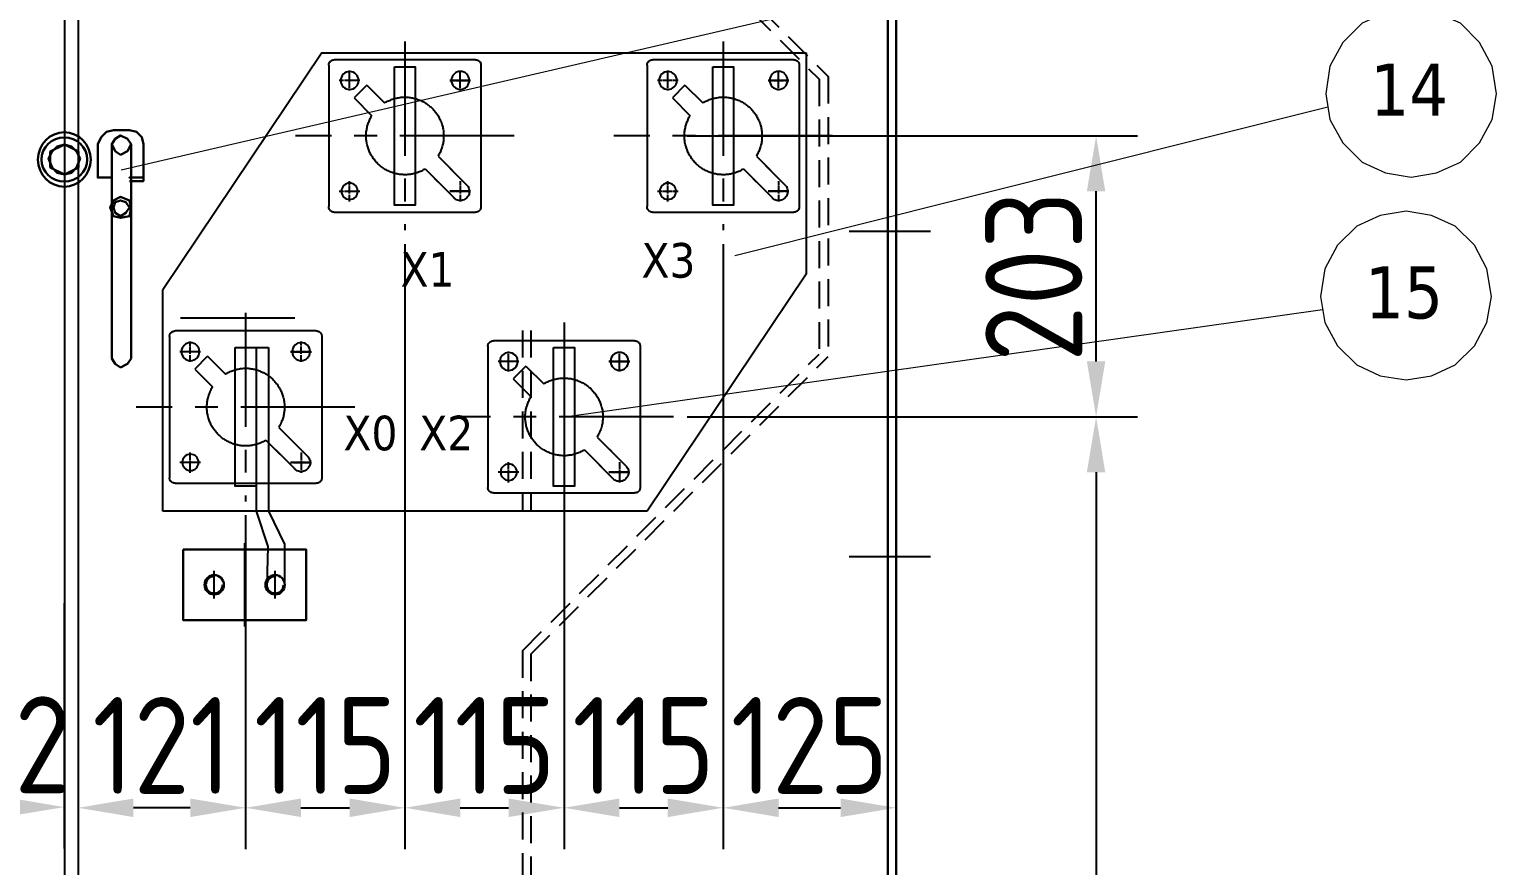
# Model space of a CAD drawing. Header units: millimetres. Extents: x 70841 to 133731, y -170061 to -164340.
# Drawn here: x 118998 to 120058, y -166630 to -166025 of the extents above; entities that cross this region are included whole.
import ezdxf

# ---------------------------------------------------------------- set-up
doc = ezdxf.new("R2010")
doc.units = ezdxf.units.MM
doc.header["$LTSCALE"] = 13
doc.linetypes.add('CENTERX2', pattern=[101.6, 63.5, -12.7, 12.7, -12.7])
doc.linetypes.add('DASHED', pattern=[0.75, 0.5, -0.25])
for name, color, linetype in [('1', 4, 'Continuous'), ('2细线层', 4, 'Continuous'), ('4虚线层', 6, 'DASHED'), ('粗实线', 4, 'Continuous')]:
    doc.layers.add(name, color=color, linetype=linetype)
doc.layers.add('标注、文本', color=3, linetype='Continuous', lineweight=25)
doc.layers.add('铁心', color=3, linetype='Continuous', lineweight=0)
doc.styles.get("Standard").update_dxf_attribs({"font": 'gbenor.shx', "bigfont": 'gbcbig.shx'})
doc.styles.add('Tahoma$001', font='tahoma.ttf', dxfattribs={"height": 2.159784})
doc.dimstyles.new('1-15', dxfattribs={"dimscale": 20, "dimtxt": 3.5, "dimasz": 2, "dimexe": 1.5, "dimexo": 0.5, "dimgap": 0.5, "dimtad": 1, "dimtoh": 1, "dimdec": 1, "dimdsep": 46, "dimtxsty": 'Standard', "dimcen": 2.5, "dimclrd": 3, "dimclre": 3, "dimclrt": 3, "dimadec": 0, "dimazin": 2, "dimtfac": 1, "dimtdec": 1, "dimtmove": 0, "dimatfit": 2, "dimfxl": 1, "dimarcsym": 0})

# ---------------------------------------------------------------- blocks, each defined once
blk = doc.blocks.new('A$C5EF15113')
at = {"layer": '1', "color": 1, "linetype": 'CENTERX2', "lineweight": -3, "ltscale": 0.1}
for p, q in [((79, 136.4), (79, 0)), ((0, 68.2), (158, 68.2))]:
    blk.add_line(p, q, dxfattribs=at)
at = {"layer": '2细线层'}
for points in [[(28, 123.2), (27.4, 123.2), (26.9, 123.1), (26.4, 122.9), (25.9, 122.7), (25.5, 122.4), (25.1, 122), (24.7, 121.6), (24.4, 121.2), (24.3, 120.7), (24.1, 120.2), (24, 119.8), (24, 119.2)], [(24, 119.2), (24, 17.1)], [(28, 123.2), (130, 123.2)], [(134, 119.2), (134, 119.8), (133.9, 120.2), (133.7, 120.7), (133.5, 121.2), (133.2, 121.6), (132.8, 122), (132.4, 122.4), (132, 122.7), (131.5, 122.9), (131, 123.1), (130.6, 123.2), (130, 123.2)], [(134, 119.2), (134, 17.1)], [(32.5, 108.2), (31.5, 108.2)], [(31.6, 108.2), (32.6, 108.2)], [(33, 108.2), (32.7, 108.2)], [(32.8, 108.2), (33.1, 108.2)], [(34.5, 108.2), (33.2, 108.2)], [(33.3, 108.2), (34.6, 108.2)], [(35, 108.2), (34.8, 108.2)], [(34.9, 108.2), (35.1, 108.2)], [(36.5, 108.2), (35.3, 108.2)], [(35.4, 108.2), (36.6, 108.2)], [(37, 108.2), (36.7, 108.2)], [(36.8, 108.2), (37.1, 108.2)], [(37.3, 108.2), (38.6, 108.2)], [(38.5, 108.2), (37.3, 108.2)], [(39, 108.2), (38.8, 108.2)], [(38.9, 108.2), (39.1, 108.2)], [(39, 114.6), (39, 115.5)], [(39, 114.6), (39, 115.5)], [(39, 114.1), (39, 114.3)], [(39, 114.1), (39, 114.3)], [(39, 112.6), (39, 113.8)], [(39, 112.6), (39, 113.8)], [(39, 112.1), (39, 112.3)], [(39, 112.1), (39, 112.3)], [(39, 110.6), (39, 111.9)], [(39, 110.6), (39, 111.9)], [(39, 110.1), (39, 110.3)], [(39, 110.1), (39, 110.3)], [(39, 108.5), (39, 109.8)], [(39, 108.5), (39, 109.8)], [(39, 108.1), (39, 108.4)], [(39, 108.1), (39, 108.4)], [(39, 106.6), (39, 107.9)], [(39, 106.6), (39, 107.9)], [(39, 106.1), (39, 106.3)], [(39, 106.1), (39, 106.3)], [(40.5, 108.2), (39.3, 108.2)], [(39.4, 108.2), (40.6, 108.2)], [(41, 108.2), (40.7, 108.2)], [(40.8, 108.2), (41.1, 108.2)], [(42.5, 108.2), (41.3, 108.2)], [(41.4, 108.2), (42.6, 108.2)], [(43.1, 108.2), (42.8, 108.2)], [(42.9, 108.2), (43.2, 108.2)], [(43.3, 108.2), (44.6, 108.2)], [(44.5, 108.2), (43.3, 108.2)], [(44.8, 108.2), (45.1, 108.2)], [(45, 108.2), (44.8, 108.2)], [(46.4, 108.2), (45.3, 108.2)], [(45.4, 108.2), (46.5, 108.2)], [(111.6, 108.2), (112.6, 108.2)], [(112.9, 108.2), (113.1, 108.2)], [(113.4, 108.2), (114.7, 108.2)], [(114.9, 108.2), (115.2, 108.2)], [(115.5, 108.2), (116.6, 108.2)], [(116.9, 108.2), (117.2, 108.2)], [(117.4, 108.2), (118.7, 108.2)], [(119, 114.6), (119, 115.5)], [(119, 114.1), (119, 114.3)], [(119, 112.5), (119, 113.8)], [(119, 112.1), (119, 112.3)], [(119, 110.6), (119, 111.9)], [(119, 110.1), (119, 110.3)], [(119, 108.5), (119, 109.8)], [(119, 108.1), (119, 108.4)], [(119, 108.2), (119.2, 108.2)], [(119, 106.6), (119, 107.9)], [(119, 106.1), (119, 106.3)], [(119.5, 108.2), (120.6, 108.2)], [(120.9, 108.2), (121.2, 108.2)], [(121.4, 108.2), (122.7, 108.2)], [(123, 108.2), (123.2, 108.2)], [(123.4, 108.2), (124.7, 108.2)], [(124.9, 108.2), (125.2, 108.2)], [(125.4, 108.2), (126.5, 108.2)], [(39, 104.6), (39, 105.8)], [(39, 104.6), (39, 105.8)], [(39, 104.1), (39, 104.4)], [(39, 104.1), (39, 104.4)], [(39, 102.6), (39, 103.9)], [(39, 102.6), (39, 103.9)], [(39, 102.1), (39, 102.3)], [(39, 102.1), (39, 102.3)], [(39, 100.9), (39, 101.8)], [(39, 100.9), (39, 101.8)], [(93.6, 92), (92.9, 92.5), (92.3, 92.8), (91.6, 93.2), (90.9, 93.5), (90.2, 93.8), (89.5, 94.1), (88.8, 94.4), (88.1, 94.7), (87.3, 94.9), (86.5, 95.1), (85.7, 95.4), (85.1, 95.5), (84.3, 95.7), (83.5, 95.8), (82.7, 96), (81.9, 96.1), (81.2, 96.1), (80.4, 96.2), (79.6, 96.2), (78.8, 96.2), (78, 96.2), (77.3, 96.2), (76.5, 96.1), (75.7, 96), (74.9, 95.9), (74.1, 95.8), (73.4, 95.6), (72.7, 95.5), (71.9, 95.3), (71.1, 95.1), (70.3, 94.8), (69.7, 94.6), (68.9, 94.3), (68.2, 94), (67.5, 93.7), (66.7, 93.3), (66.1, 93.1), (65.4, 92.7), (64.7, 92.3), (64, 91.9), (63.4, 91.5), (62.7, 91), (62.2, 90.5), (61.5, 90), (60.9, 89.5), (60.3, 89.1), (59.7, 88.6), (59.1, 88), (58.6, 87.4), (58.1, 86.8), (57.6, 86.2), (57.1, 85.6), (56.6, 85.1), (56.1, 84.4), (55.7, 83.8), (55.2, 83.1), (54.8, 82.4), (54.5, 81.7), (54.1, 81.1), (53.8, 80.4), (53.4, 79.7), (53.1, 79), (52.8, 78.2), (52.5, 77.6), (52.3, 76.8), (52.1, 76), (51.8, 75.3), (51.6, 74.5), (51.5, 73.8), (51.3, 73), (51.2, 72.2), (51.1, 71.4), (51, 70.6), (51, 69.9), (51, 69.1), (51, 68.3), (51, 67.5), (51, 66.7), (51, 66), (51.1, 65.2), (51.1, 64.4), (51.3, 63.7), (51.4, 62.9), (51.6, 62.2), (51.7, 61.4), (52, 60.6), (52.2, 59.9), (52.4, 59.1), (52.7, 58.4), (53, 57.7), (53.3, 57), (53.6, 56.2), (54, 55.5), (54.3, 54.9), (54.7, 54.2), (55, 53.5)], [(106.6, 104.9), (93.6, 92)], [(115.7, 95.7), (102.9, 82.8)], [(106.6, 104.9), (115.7, 95.7)], [(119, 104.6), (119, 105.8)], [(119, 104.1), (119, 104.4)], [(119, 102.6), (119, 103.8)], [(119, 102), (119, 102.3)], [(119, 100.9), (119, 101.8)], [(64.3, 44.3), (65, 43.9), (65.7, 43.6), (66.3, 43.2), (67, 42.8), (67.7, 42.5), (68.5, 42.2), (69.2, 41.9), (70, 41.6), (70.6, 41.4), (71.4, 41.2), (72.2, 41), (72.9, 40.8), (73.7, 40.6), (74.4, 40.5), (75.2, 40.4), (76, 40.3), (76.8, 40.2), (77.6, 40.1), (78.3, 40.1), (79.1, 40.1), (79.9, 40.1), (80.7, 40.2), (81.4, 40.2), (82.2, 40.3), (83, 40.4), (83.8, 40.5), (84.6, 40.7), (85.2, 40.8), (86, 41), (86.8, 41.2), (87.6, 41.5), (88.3, 41.7), (89.1, 42), (89.7, 42.3), (90.4, 42.6), (91.2, 43), (91.9, 43.3), (92.6, 43.6), (93.2, 44), (93.9, 44.4), (94.5, 44.9), (95.2, 45.3), (95.9, 45.8), (96.5, 46.3), (97, 46.8), (97.6, 47.3), (98.2, 47.7), (98.8, 48.3), (99.3, 48.9), (99.9, 49.5), (100.4, 50.1), (100.8, 50.7), (101.3, 51.3), (101.8, 51.9), (102.2, 52.5), (102.7, 53.2), (103.1, 53.9), (103.5, 54.6), (103.9, 55.2), (104.2, 55.9), (104.5, 56.6), (104.8, 57.4), (105.1, 58.1), (105.4, 58.8), (105.6, 59.5), (105.8, 60.3), (106.1, 61), (106.3, 61.8), (106.4, 62.6), (106.6, 63.3), (106.7, 64.1), (106.8, 64.9), (106.9, 65.7), (107, 66.5), (107, 67.2), (107, 68), (107, 68.8), (107, 69.6), (106.9, 70.3), (106.9, 71.1), (106.8, 71.9), (106.6, 72.6), (106.5, 73.4), (106.3, 74.1), (106.2, 74.9), (106, 75.7), (105.7, 76.4), (105.5, 77.2), (105.2, 77.9), (104.9, 78.6), (104.6, 79.3), (104.3, 80.1), (104, 80.8), (103.7, 81.5), (103.3, 82.1), (102.9, 82.8)], [(55, 53.5), (34.3, 32.7)], [(64.3, 44.3), (43.4, 23.5)], [(48.3, 46.8), (44.8, 43.3)], [(34.3, 32.7), (33.8, 32.2), (33.3, 31.6), (33, 30.8), (32.7, 30.1), (32.5, 29.3), (32.4, 28.5), (32.4, 27.8), (32.5, 27), (32.6, 26.2), (32.9, 25.4), (33.3, 24.7), (33.8, 24.1), (34.3, 23.5), (34.9, 23), (35.6, 22.5), (36.2, 22.1), (37, 21.8), (37.8, 21.6), (38.6, 21.5), (39.4, 21.5), (40.1, 21.6), (40.9, 21.8), (41.7, 22.1), (42.4, 22.5), (43, 23), (43.6, 23.5)], [(39, 35.4), (39, 34.5)], [(39, 35.4), (39, 34.5)], [(39, 34.2), (39, 34)], [(39, 34.2), (39, 34)], [(39, 33.7), (39, 32.4)], [(39, 33.7), (39, 32.4)], [(39, 32.2), (39, 32)], [(39, 32.2), (39, 32)], [(57.5, 37.5), (52, 32.1)], [(119, 34.5), (119, 35.4)], [(119, 34), (119, 34.2)], [(119, 32.4), (119, 33.7)], [(119, 32), (119, 32.2)], [(32.5, 28.2), (31.5, 28.2)], [(31.6, 28.2), (32.6, 28.2)], [(33, 28.2), (32.7, 28.2)], [(32.8, 28.2), (33.1, 28.2)], [(34.5, 28.2), (33.2, 28.2)], [(33.3, 28.2), (34.6, 28.2)], [(35, 28.2), (34.8, 28.2)], [(34.9, 28.2), (35.1, 28.2)], [(36.5, 28.2), (35.3, 28.2)], [(35.4, 28.2), (36.6, 28.2)], [(37, 28.2), (36.7, 28.2)], [(36.8, 28.2), (37.1, 28.2)], [(37.3, 28.2), (38.6, 28.2)], [(38.5, 28.2), (37.3, 28.2)], [(39, 28.2), (38.8, 28.2)], [(38.9, 28.2), (39.1, 28.2)], [(39, 31.8), (39, 30.5)], [(39, 31.8), (39, 30.5)], [(39, 30.2), (39, 30)], [(39, 30.2), (39, 30)], [(39, 29.7), (39, 28.4)], [(39, 29.7), (39, 28.4)], [(39, 28.3), (39, 28)], [(39, 28.3), (39, 28)], [(39, 28.2), (39.1, 28.1)], [(39, 27.8), (39, 26.5)], [(39, 27.8), (39, 26.5)], [(39, 26.2), (39, 26)], [(39, 26.2), (39, 26)], [(39, 25.7), (39, 24.5)], [(39, 25.7), (39, 24.5)], [(39, 24.3), (39, 24)], [(39, 24.3), (39, 24)], [(39, 23.8), (39, 22.5)], [(39, 23.8), (39, 22.5)], [(39, 22.2), (39, 22)], [(39, 22.2), (39, 22)], [(39, 21.7), (39, 20.8)], [(39, 21.7), (39, 20.8)], [(40.5, 28.2), (39.3, 28.2)], [(39.4, 28.2), (40.6, 28.2)], [(41, 28.2), (40.7, 28.2)], [(40.8, 28.2), (41.1, 28.2)], [(42.5, 28.2), (41.3, 28.2)], [(41.4, 28.2), (42.6, 28.2)], [(43.1, 28.2), (42.8, 28.2)], [(42.9, 28.2), (43.2, 28.2)], [(43.3, 28.2), (44.6, 28.2)], [(44.5, 28.2), (43.3, 28.2)], [(44.8, 28.2), (45.1, 28.2)], [(45, 28.2), (44.8, 28.2)], [(46.4, 28.2), (45.3, 28.2)], [(45.4, 28.2), (46.5, 28.2)], [(111.6, 28.1), (112.6, 28.1)], [(112.9, 28.1), (113.1, 28.1)], [(113.4, 28.1), (114.7, 28.1)], [(114.9, 28.1), (115.2, 28.1)], [(115.5, 28.1), (116.6, 28.1)], [(116.9, 28.1), (117.2, 28.1)], [(117.4, 28.1), (118.7, 28.1)], [(119, 30.5), (119, 31.8)], [(119, 30), (119, 30.2)], [(119, 28.4), (119, 29.7)], [(119, 28), (119, 28.3)], [(119, 28.1), (119.2, 28.1)], [(119, 26.5), (119, 27.8)], [(119, 26), (119, 26.2)], [(119, 24.5), (119, 25.7)], [(119, 24), (119, 24.3)], [(119, 22.5), (119, 23.8)], [(119, 22), (119, 22.2)], [(119, 20.8), (119, 21.7)], [(119.5, 28.1), (120.6, 28.1)], [(120.9, 28.1), (121.2, 28.1)], [(121.4, 28.1), (122.7, 28.1)], [(123, 28.1), (123.2, 28.1)], [(123.4, 28.1), (124.7, 28.1)], [(124.9, 28.1), (125.2, 28.1)], [(125.4, 28.1), (126.5, 28.1)], [(24, 17.1), (24, 16.6), (24.1, 16.1), (24.3, 15.6), (24.4, 15.1), (24.7, 14.7), (25.1, 14.3), (25.5, 13.9), (25.9, 13.6), (26.4, 13.4), (26.9, 13.2), (27.4, 13.2), (28, 13.2)], [(130, 13.2), (28, 13.2)], [(130, 13.2), (130.6, 13.2), (131, 13.2), (131.5, 13.4), (132, 13.6), (132.4, 13.9), (132.8, 14.3), (133.2, 14.7), (133.5, 15.1), (133.7, 15.6), (133.9, 16.1), (134, 16.6), (134, 17.1)]]:
    blk.add_lwpolyline(points, dxfattribs=at)
for centre, radius in [((38.9, 108.3), 6.48), ((118.9, 108.2), 6.48), ((118.9, 28.2), 5.9)]:
    blk.add_circle(centre, radius, dxfattribs=at)
blk = doc.blocks.new('A$C3970166B')
at = {"layer": '标注、文本', "color": 4, "lineweight": 30}
for points in [[(20.32, 13.55), (18.63, 16.93), (16.09, 19.47), (12.7, 20.32), (9.31, 19.47), (6.77, 16.93), (5.08, 13.55), (6.77, 9.31), (9.31, 6.77), (12.7, 5.93), (16.09, 6.77), (18.63, 9.31)], [(19.47, 16.93), (12.7, 20.32), (5.93, 16.93), (5.93, 9.31), (12.7, 5.93), (19.47, 9.31)]]:
    blk.add_lwpolyline(points, close=True, dxfattribs=at)
for major_axis, ratio in [((0, 13.12), 0.967742), ((-11.01, 0), 0.961538)]:
    blk.add_ellipse((12.7, 13.12), major_axis=major_axis, ratio=ratio, start_param=0, end_param=6.283185, dxfattribs=at)
blk = doc.blocks.new('*D1536')
at = {"layer": 'Defpoints', "color": 0, "transparency": 16777216}
for p in [(118920.9, -166430), (119022.9, -166430), (119022.9, -166587.4)]:
    blk.add_point(p, dxfattribs=at)
at = {"layer": '标注、文本', "color": 3, "lineweight": -2, "transparency": 16777216}
for p, q in [((118920.9, -166440), (118920.9, -166617.4)), ((119022.9, -166440), (119022.9, -166617.4)), ((118960.9, -166587.4), (118982.9, -166587.4))]:
    blk.add_line(p, q, dxfattribs=at)
at = {"layer": '标注、文本', "color": 3, "transparency": 16777216}
for points in [[(118960.9, -166580.7), (118960.9, -166594), (118920.9, -166587.4)], [(118982.9, -166580.7), (118982.9, -166594), (119022.9, -166587.4)]]:
    blk.add_solid(points, dxfattribs=at)
at = {"layer": '标注、文本', "color": 3, "transparency": 16777216, "insert": (118971.9, -166542.4), "char_height": 70, "attachment_point": 5}
blk.add_mtext('102', dxfattribs=at)
blk = doc.blocks.new('*D1537')
at = {"layer": 'Defpoints', "color": 0, "transparency": 16777216}
for p in [(119032.9, -166366.5), (119153.9, -166366.5), (119032.9, -166587.9)]:
    blk.add_point(p, dxfattribs=at)
at = {"layer": '标注、文本', "color": 3, "lineweight": -2, "transparency": 16777216}
for p, q in [((119032.9, -166376.5), (119032.9, -166617.9)), ((119153.9, -166376.5), (119153.9, -166617.9)), ((119113.9, -166587.9), (119072.9, -166587.9))]:
    blk.add_line(p, q, dxfattribs=at)
at = {"layer": '标注、文本', "color": 3, "transparency": 16777216}
for points in [[(119072.9, -166581.2), (119072.9, -166594.6), (119032.9, -166587.9)], [(119113.9, -166581.2), (119113.9, -166594.6), (119153.9, -166587.9)]]:
    blk.add_solid(points, dxfattribs=at)
at = {"layer": '标注、文本', "color": 3, "transparency": 16777216, "insert": (119093.4, -166542.9), "char_height": 70, "attachment_point": 5}
blk.add_mtext('121', dxfattribs=at)
blk = doc.blocks.new('*D1538')
at = {"layer": 'Defpoints', "color": 0, "transparency": 16777216}
for p in [(119269, -166170.6), (119153.9, -166366.5), (119269, -166587.9)]:
    blk.add_point(p, dxfattribs=at)
at = {"layer": '标注、文本', "color": 3, "lineweight": -2, "transparency": 16777216}
for p, q in [((119269, -166180.6), (119269, -166617.9)), ((119153.9, -166376.5), (119153.9, -166617.9)), ((119193.9, -166587.9), (119229, -166587.9))]:
    blk.add_line(p, q, dxfattribs=at)
at = {"layer": '标注、文本', "color": 3, "transparency": 16777216}
for points in [[(119193.9, -166581.2), (119193.9, -166594.6), (119153.9, -166587.9)], [(119229, -166581.2), (119229, -166594.6), (119269, -166587.9)]]:
    blk.add_solid(points, dxfattribs=at)
at = {"layer": '标注、文本', "color": 3, "transparency": 16777216, "insert": (119211.5, -166542.9), "char_height": 70, "attachment_point": 5}
blk.add_mtext('115', dxfattribs=at)
blk = doc.blocks.new('*D1539')
at = {"layer": 'Defpoints', "color": 0, "transparency": 16777216}
for p in [(119269, -166170.6), (119384, -166237.2), (119384, -166587.9)]:
    blk.add_point(p, dxfattribs=at)
at = {"layer": '标注、文本', "color": 3, "lineweight": -2, "transparency": 16777216}
for p, q in [((119269, -166180.6), (119269, -166617.9)), ((119384, -166247.2), (119384, -166617.9)), ((119309, -166587.9), (119344, -166587.9))]:
    blk.add_line(p, q, dxfattribs=at)
at = {"layer": '标注、文本', "color": 3, "transparency": 16777216}
for points in [[(119309, -166581.2), (119309, -166594.6), (119269, -166587.9)], [(119344, -166581.2), (119344, -166594.6), (119384, -166587.9)]]:
    blk.add_solid(points, dxfattribs=at)
at = {"layer": '标注、文本', "color": 3, "transparency": 16777216, "insert": (119326.5, -166542.9), "char_height": 70, "attachment_point": 5}
blk.add_mtext('115', dxfattribs=at)
blk = doc.blocks.new('*D1540')
at = {"layer": 'Defpoints', "color": 0, "transparency": 16777216}
for p in [(119499, -166170.6), (119384, -166237.2), (119499, -166587.9)]:
    blk.add_point(p, dxfattribs=at)
at = {"layer": '标注、文本', "color": 3, "lineweight": -2, "transparency": 16777216}
for p, q in [((119499, -166180.6), (119499, -166617.9)), ((119384, -166247.2), (119384, -166617.9)), ((119424, -166587.9), (119459, -166587.9))]:
    blk.add_line(p, q, dxfattribs=at)
at = {"layer": '标注、文本', "color": 3, "transparency": 16777216}
for points in [[(119424, -166581.2), (119424, -166594.6), (119384, -166587.9)], [(119459, -166581.2), (119459, -166594.6), (119499, -166587.9)]]:
    blk.add_solid(points, dxfattribs=at)
at = {"layer": '标注、文本', "color": 3, "transparency": 16777216, "insert": (119441.5, -166542.9), "char_height": 70, "attachment_point": 5}
blk.add_mtext('115', dxfattribs=at)
blk = doc.blocks.new('*D1541')
at = {"layer": 'Defpoints', "color": 0, "transparency": 16777216}
for p in [(119499, -166170.6), (119623.9, -166170.6), (119623.9, -166587.9)]:
    blk.add_point(p, dxfattribs=at)
at = {"layer": '标注、文本', "color": 3, "lineweight": -2, "transparency": 16777216}
for p, q in [((119499, -166180.6), (119499, -166617.9)), ((119623.9, -166180.6), (119623.9, -166617.9)), ((119539, -166587.9), (119583.9, -166587.9))]:
    blk.add_line(p, q, dxfattribs=at)
at = {"layer": '标注、文本', "color": 3, "transparency": 16777216}
for points in [[(119539, -166581.2), (119539, -166594.6), (119499, -166587.9)], [(119583.9, -166581.2), (119583.9, -166594.6), (119623.9, -166587.9)]]:
    blk.add_solid(points, dxfattribs=at)
at = {"layer": '标注、文本', "color": 3, "transparency": 16777216, "insert": (119561.5, -166542.9), "char_height": 70, "attachment_point": 5}
blk.add_mtext('125', dxfattribs=at)
blk = doc.blocks.new('*D1522')
at = {"layer": 'Defpoints', "color": 0, "transparency": 16777216}
for p in [(119463, -166305.4), (119463, -167087.3), (119768.5, -167087.3)]:
    blk.add_point(p, dxfattribs=at)
at = {"layer": '标注、文本', "color": 3, "lineweight": -2, "transparency": 16777216}
for p, q in [((119473, -166305.4), (119798.5, -166305.4)), ((119768.5, -166345.4), (119768.5, -167047.3)), ((119473, -167087.3), (119798.5, -167087.3))]:
    blk.add_line(p, q, dxfattribs=at)
at = {"layer": '标注、文本', "color": 3, "transparency": 16777216}
for points in [[(119761.8, -166345.4), (119775.1, -166345.4), (119768.5, -166305.4)], [(119761.8, -167047.3), (119775.1, -167047.3), (119768.5, -167087.3)]]:
    blk.add_solid(points, dxfattribs=at)
at = {"layer": '标注、文本', "color": 3, "transparency": 16777216, "insert": (119723.5, -166696.4), "char_height": 70, "attachment_point": 5, "rotation": 90}
blk.add_mtext('782', dxfattribs=at)
blk = doc.blocks.new('*D1523')
at = {"layer": 'Defpoints', "color": 0, "transparency": 16777216}
for p in [(119463, -166102.4), (119768.5, -166102.4), (119463, -166305.4)]:
    blk.add_point(p, dxfattribs=at)
at = {"layer": '标注、文本', "color": 3, "lineweight": -2, "transparency": 16777216}
for p, q in [((119473, -166102.4), (119798.5, -166102.4)), ((119768.5, -166265.4), (119768.5, -166142.4)), ((119473, -166305.4), (119798.5, -166305.4))]:
    blk.add_line(p, q, dxfattribs=at)
at = {"layer": '标注、文本', "color": 3, "transparency": 16777216}
for points in [[(119761.8, -166142.4), (119775.1, -166142.4), (119768.5, -166102.4)], [(119761.8, -166265.4), (119775.1, -166265.4), (119768.5, -166305.4)]]:
    blk.add_solid(points, dxfattribs=at)
at = {"layer": '标注、文本', "color": 3, "transparency": 16777216, "insert": (119723.5, -166203.9), "char_height": 70, "attachment_point": 5, "rotation": 90}
blk.add_mtext('203', dxfattribs=at)

msp = doc.modelspace()

# ---------------------------------------------------------------- linework, layer by layer
at = {"layer": '1', "color": 1, "linetype": 'CENTERX2', "lineweight": -3, "ltscale": 0.1}
for p, q in [((119648.942, -166171.532), (119589.942, -166171.532)), ((119106.906, -166233.772), (119199.552, -166233.772)), ((119153.229, -166396.635), (119153.229, -166456.91)), ((119648.942, -166406.532), (119589.942, -166406.532)), ((119131.229, -166436.78), (119131.229, -166416.764)), ((119175.229, -166436.78), (119175.229, -166416.764))]:
    msp.add_line(p, q, dxfattribs=at)
at = {"layer": '4虚线层', "ltscale": 3}
for p, q in [((119353.942, -165847.011), (119568.298, -166061.368)), ((119359.942, -165844.526), (119574.991, -166059.575)), ((119359.942, -165844.526), (119574.991, -166059.575)), ((119574.991, -166059.575), (119574.991, -166261.848)), ((119568.298, -166061.368), (119568.298, -166260.055)), ((119353.942, -166243.006), (119353.942, -166373.58)), ((119359.942, -166243.006), (119359.942, -166373.58)), ((119353.942, -166474.411), (119568.298, -166260.055)), ((119359.942, -166476.897), (119574.991, -166261.848)), ((119353.942, -166474.411), (119353.942, -166981.332)), ((119359.942, -166476.897), (119359.942, -166981.332))]:
    msp.add_line(p, q, dxfattribs=at)
at = {"layer": '标注、文本'}
for p, q in [((119022.942, -165453.305), (119022.942, -166981.332)), ((119032.942, -165453.305), (119032.942, -166981.332)), ((119208.991, -166042.375), (119093.991, -166213.58)), ((119208.991, -166042.375), (119558.991, -166042.375)), ((119558.991, -166042.375), (119558.991, -166202.375)), ((119558.991, -166202.375), (119443.991, -166373.58)), ((119093.991, -166373.58), (119093.991, -166213.58)), ((119161.491, -166255.375), (119170.453, -166255.375)), ((119170.453, -166255.375), (119170.453, -166373.58)), ((119161.491, -166355.375), (119161.491, -166373.58)), ((119443.991, -166373.58), (119093.991, -166373.58)), ((119161.491, -166373.58), (119169.877, -166398.985)), ((119170.453, -166373.58), (119182.01, -166397.289)), ((119169.877, -166398.985), (119169.229, -166426.772)), ((119182.01, -166397.289), (119182.01, -166428.509))]:
    msp.add_line(p, q, dxfattribs=at)
at = {"layer": '标注、文本', "color": 4, "lineweight": 30}
for points in [[(119058.502, -166098.199), (119053.422, -166099.469), (119049.612, -166103.279), (119047.072, -166108.359)], [(119071.202, -166263.299), (119071.202, -166108.359), (119068.662, -166104.549), (119063.582, -166102.009), (119059.772, -166104.549), (119057.232, -166108.359), (119059.772, -166113.439), (119063.582, -166115.979), (119068.662, -166113.439), (119071.202, -166108.359)], [(119058.502, -166098.199), (119069.932, -166098.199)], [(119080.092, -166108.359), (119078.822, -166103.279), (119075.012, -166099.469), (119069.932, -166098.199)], [(119057.232, -166132.489), (119047.072, -166132.489), (119047.072, -166108.359)], [(119057.232, -166108.359), (119057.232, -166263.299)], [(119080.092, -166108.359), (119080.092, -166132.489), (119069.932, -166132.489), (119080.092, -166132.489), (119080.092, -166135.029), (119069.932, -166135.029)], [(119057.232, -166263.299), (119059.772, -166267.109), (119063.582, -166269.649), (119068.662, -166267.109), (119071.202, -166263.299)]]:
    msp.add_lwpolyline(points, dxfattribs=at)
for points in [[(119034.372, -166118.819), (119031.832, -166113.739), (119028.022, -166109.929), (119022.942, -166108.659), (119017.862, -166109.929), (119014.052, -166113.739), (119011.512, -166118.819), (119014.052, -166125.169), (119017.862, -166128.979), (119022.942, -166130.249), (119028.022, -166128.979), (119031.832, -166125.169)], [(119033.102, -166113.739), (119022.942, -166108.659), (119012.782, -166113.739), (119012.782, -166125.169), (119022.942, -166130.249), (119033.102, -166125.169)], [(119071.202, -166154.079), (119069.932, -166148.999), (119063.582, -166146.459), (119058.502, -166148.999), (119055.962, -166154.079), (119058.502, -166160.429), (119063.582, -166161.699), (119069.932, -166160.429)], [(119069.932, -166154.079), (119067.392, -166150.269), (119063.582, -166148.999), (119059.772, -166150.269), (119058.502, -166154.079), (119059.772, -166157.889), (119063.582, -166160.429), (119067.392, -166157.889)], [(119108.729, -166401.272), (119197.729, -166401.272), (119197.729, -166452.272), (119108.729, -166452.272)]]:
    msp.add_lwpolyline(points, close=True, dxfattribs=at)
for centre in [(119131.229, -166426.772), (119175.229, -166426.772)]:
    msp.add_circle(centre, 7, dxfattribs=at)
at = {"layer": '标注、文本'}
for centre in [(119131.229, -166426.772), (119175.229, -166426.772)]:
    msp.add_arc(centre, 6, 90, 0, dxfattribs=at)
at = {"layer": '标注、文本', "color": 4, "lineweight": 30}
for major_axis, ratio in [((0, 19.685), 0.967742), ((-16.51, 0), 0.961538)]:
    msp.add_ellipse((119022.942, -166119.454), major_axis=major_axis, ratio=ratio, start_param=0, end_param=6.283185, dxfattribs=at)
at = {"layer": '粗实线', "lineweight": 30}
for p, q in [((119617.942, -166981.332), (119617.942, -165437.305)), ((119623.942, -166987.332), (119623.942, -165437.305))]:
    msp.add_line(p, q, dxfattribs=at)
at = {"layer": '粗实线'}
for points in [[(119261.491, -166052.375), (119276.491, -166052.375), (119276.491, -166152.375), (119261.491, -166152.375)], [(119491.491, -166052.375), (119506.491, -166052.375), (119506.491, -166152.375), (119491.491, -166152.375)], [(119146.491, -166255.375), (119161.491, -166255.375), (119161.491, -166355.375), (119146.491, -166355.375)], [(119376.491, -166255.375), (119391.491, -166255.375), (119391.491, -166355.375), (119376.491, -166355.375)]]:
    msp.add_lwpolyline(points, close=True, dxfattribs=at)
at = {"layer": '铁心'}
for points in [[(119063.928, -166126.99), (119937.527, -165924.195), (119937.527, -165924.195)], [(119507.477, -166188.895), (119935.949, -166081.276), (119935.949, -166081.276)], [(119384.645, -166305.375), (119932.195, -166227.774), (119932.195, -166227.774)]]:
    msp.add_lwpolyline(points, dxfattribs=at)
for points in [[(120057.93, -166071.939), (120054.617, -166052.06), (120045.581, -166034.893), (120031.726, -166021.038), (120014.559, -166013.508), (119996.186, -166010.195), (119977.513, -166013.508), (119960.646, -166021.038), (119946.791, -166034.893), (119937.455, -166052.06), (119934.443, -166071.939), (119937.455, -166090.612), (119946.791, -166107.479), (119960.646, -166121.334), (119977.513, -166129.164), (119996.186, -166132.176), (120014.559, -166129.164), (120031.726, -166121.334), (120045.581, -166107.479), (120054.617, -166090.612)], [(120054.176, -166218.437), (120050.863, -166198.558), (120041.827, -166181.391), (120027.973, -166167.536), (120010.805, -166160.006), (119992.433, -166156.693), (119973.759, -166160.006), (119956.893, -166167.536), (119943.038, -166181.391), (119933.701, -166198.558), (119930.689, -166218.437), (119933.701, -166237.11), (119943.038, -166253.977), (119956.893, -166267.832), (119973.759, -166275.662), (119992.433, -166278.674), (120010.805, -166275.662), (120027.973, -166267.832), (120041.827, -166253.977), (120050.863, -166237.11)]]:
    msp.add_lwpolyline(points, close=True, dxfattribs=at)

# ---------------------------------------------------------------- block references
at = {"layer": '标注、文本', "xscale": -1}
for p in [(119348.004, -166170.58), (119578.004, -166170.58), (119232.955, -166366.537), (119463.004, -166373.58)]:
    msp.add_blockref('A$C5EF15113', p, dxfattribs=at)
at = {"layer": '标注、文本', "xscale": 1.5, "yscale": 1.5, "zscale": 1.5}
msp.add_blockref('A$C3970166B', (119003.892, -166139.139), dxfattribs=at)

# ---------------------------------------------------------------- texts
at = {"layer": '标注、文本', "style": 'Tahoma$001'}
for s, p in [('X1', (119265.897, -166211.362)), ('X3', (119439.993, -166204.785)), ('X0', (119224.653, -166329.563)), ('X2', (119279.408, -166329.574))]:
    msp.add_text(s, height=25, dxfattribs=at).set_placement(p)
at = {"layer": '铁心', "style": 'Tahoma$001'}
for s, p in [('14', (119966.547, -166087.791)), ('15', (119962.793, -166234.289))]:
    msp.add_text(s, height=37.5893, dxfattribs=at).set_placement(p)

# ---------------------------------------------------------------- dimensions: what is measured, and where the dimension line sits
at = {"layer": '标注、文本'}
for base, p2, picture, middle in [((119768.472, -166102.375), (119463.004, -166102.375), '*D1523', (119723.472, -166203.875)), ((119768.472, -167087.332), (119463.004, -167087.332), '*D1522', (119723.472, -166696.353))]:
    dim = msp.add_linear_dim(base=base, p1=(119463.004, -166305.375), p2=p2, angle=90, dimstyle='1-15', dxfattribs=at)
    dim.commit()
    dim.dimension.update_dxf_attribs({"geometry": picture, "text_midpoint": middle})
for base, p1, p2, picture, middle in [((119268.991, -166587.888), (119153.942, -166366.537), (119268.991, -166170.58), '*D1538', (119211.466, -166542.888)), ((119383.991, -166587.888), (119268.991, -166170.58), (119383.991, -166237.169), '*D1539', (119326.491, -166542.888)), ((119498.991, -166587.888), (119383.991, -166237.169), (119498.991, -166170.58), '*D1540', (119441.491, -166542.888)), ((119623.942, -166587.888), (119498.991, -166170.58), (119623.942, -166170.58), '*D1541', (119561.466, -166542.888)), ((119032.942, -166587.888), (119153.942, -166366.537), (119032.942, -166366.537), '*D1537', (119093.442, -166542.888))]:
    dim = msp.add_linear_dim(base=base, p1=p1, p2=p2, dimstyle='1-15', dxfattribs=at)
    dim.commit()
    dim.dimension.update_dxf_attribs({"geometry": picture, "text_midpoint": middle})
dim = msp.add_linear_dim(base=(119022.942, -166587.355), p1=(118920.942, -166429.965), p2=(119022.942, -166429.965), dimstyle='1-15', dxfattribs=at)
dim.commit()
dim.dimension.update_dxf_attribs({"geometry": '*D1536', "text_midpoint": (118971.942, -166587.355), "dimtype": 160})

doc.saveas('drawing.dxf')
